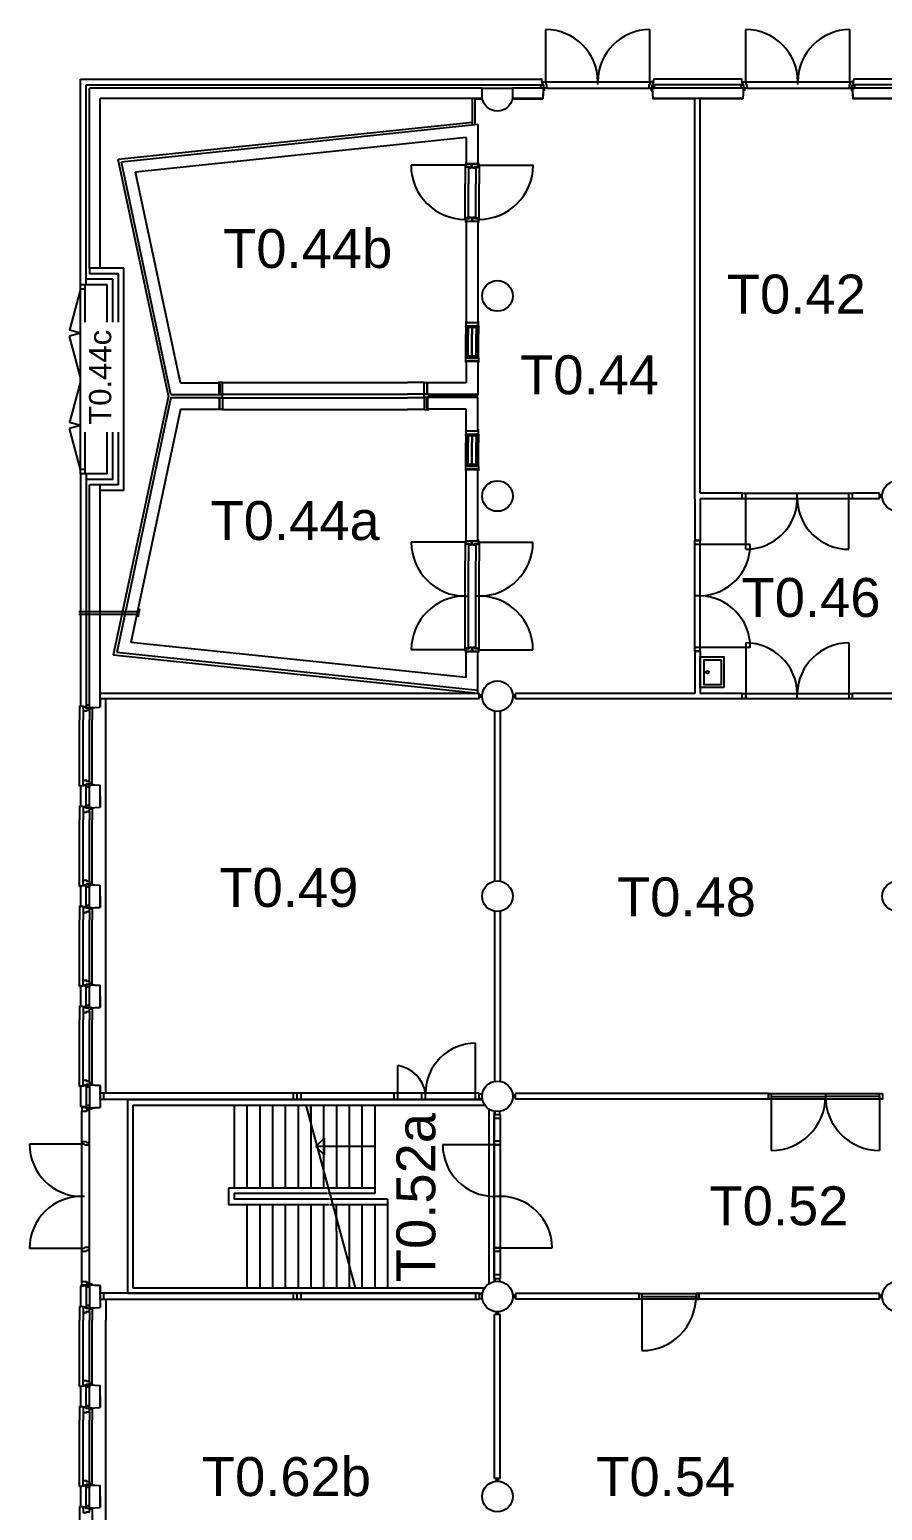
# Model space of a CAD drawing. Header units: millimetres. Extents: x 37323 to 141989, y 29562 to 82217.
# Drawn here: x 38506 to 53850, y 55190 to 81831 of the extents above; entities that cross this region are included whole.
import ezdxf
from ezdxf.enums import TextEntityAlignment as Align

# ---------------------------------------------------------------- set-up
doc = ezdxf.new("R2010")
doc.units = ezdxf.units.MM
doc.layers.get('0').update_dxf_attribs({"linetype": 'CONTINUOUS'})
for name, color, linetype in [('AL2100_BUITENWANDEN', 3, 'CONTINUOUS'), ('AL2200_BINNENWANDEN', 2, 'CONTINUOUS'), ('AL2400_TRAPPEN', 1, 'CONTINUOUS'), ('AL2800_DRAAGCONSTRUCTIE', 3, 'CONTINUOUS'), ('AL3100_BUITENWANDOPENING', 1, 'CONTINUOUS'), ('AL3200_BINNENWANDOPENING', 1, 'CONTINUOUS'), ('AL4600_RUIMTENUMMERS', 2, 'CONTINUOUS'), ('AL4900_AFWERKING', 1, 'CONTINUOUS'), ('AL7400_SANITAIR', 1, 'CONTINUOUS')]:
    doc.layers.add(name, color=color, linetype=linetype)
doc.styles.add('Arial', font='arial.ttf')

# ---------------------------------------------------------------- blocks, each defined once
blk = doc.blocks.new('48C')
at = {"layer": 'AL2100_BUITENWANDEN'}
for p, q in [((2, -95), (60, -95)), ((2, -165), (60, -165))]:
    blk.add_line(p, q, dxfattribs=at)
at = {"layer": 'AL3200_BINNENWANDOPENING'}
for p, q in [((60, 115), (360, 115)), ((0, -105), (48, -105)), ((0, -155), (48, -155)), ((2, -97), (2, -103)), ((2, -97), (48, -97)), ((2, -103), (48, -103)), ((2, -163), (2, -157)), ((2, -157), (48, -157)), ((2, -163), (48, -163)), ((48, -97), (48, -103)), ((48, -105), (48, -110)), ((48, -110), (50, -110)), ((48, -150), (50, -150)), ((48, -155), (48, -150)), ((48, -163), (48, -157)), ((50, -97), (50, -103)), ((50, -97), (60, -97)), ((50, -103), (55, -103)), ((50, -105), (55, -105)), ((50, -105), (50, -110)), ((50, -155), (50, -150)), ((50, -155), (55, -155)), ((50, -157), (55, -157)), ((50, -163), (50, -157)), ((50, -163), (60, -163)), ((55, -103), (55, -105)), ((55, -157), (55, -155)), ((60, -95), (360, -95)), ((60, -165), (360, -165)), ((60, -375), (360, -375))]:
    blk.add_line(p, q, dxfattribs=at)
for points in [[(0, 85), (10, 85), (10, -75), (0, -75), (0, -95), (60, -95), (60, 115), (-15, 115), (-15, 105), (0, 105)], [(0, -345), (10, -345), (10, -185), (0, -185), (0, -165), (60, -165), (60, -375), (-15, -375), (-15, -365), (0, -365)]]:
    blk.add_lwpolyline(points, close=True, dxfattribs=at)
for points in [[(60, -100), (50.5, -100)], [(60, -108.7), (50.5, -107)], [(60, -151.3), (50.5, -153)], [(60, -160), (50.5, -160)], [(60, -95), (60, -165)]]:
    blk.add_lwpolyline(points, dxfattribs=at)
blk = doc.blocks.new('*X23')
for p, q in [((2632.7, 17306), (2635.6, 17311)), ((2638.5, 17306), (2635.6, 17311)), ((2638.5, 17306), (2641.4, 17311)), ((2644.3, 17306), (2641.4, 17311)), ((2644.3, 17306), (2647.2, 17311)), ((2650, 17306), (2647.2, 17311)), ((2650, 17306), (2652.9, 17311)), ((2655.8, 17306), (2652.9, 17311)), ((2655.8, 17306), (2658.7, 17311)), ((2661.6, 17306), (2658.7, 17311)), ((2661.6, 17306), (2664.5, 17311)), ((2667.4, 17306), (2664.5, 17311)), ((2667.4, 17306), (2670.3, 17311)), ((2673.1, 17306), (2670.3, 17311)), ((2673.1, 17306), (2676, 17311)), ((2678.9, 17306), (2676, 17311)), ((2678.9, 17306), (2681.8, 17311)), ((2684.7, 17306), (2681.8, 17311)), ((2684.7, 17306), (2687.6, 17311)), ((2690.5, 17306), (2687.6, 17311)), ((2690.5, 17306), (2693.4, 17311)), ((2696.2, 17306), (2693.4, 17311)), ((2696.2, 17306), (2699.1, 17311)), ((2702, 17306), (2699.1, 17311)), ((2702, 17306), (2704.9, 17311)), ((2707.8, 17306), (2704.9, 17311)), ((2707.8, 17306), (2710.7, 17311)), ((2713.6, 17306), (2710.7, 17311)), ((2713.6, 17306), (2716.4, 17311)), ((2719.3, 17306), (2716.4, 17311)), ((2719.3, 17306), (2722.2, 17311)), ((2723.4, 17308.9), (2722.2, 17311))]:
    blk.add_line(p, q)
blk = doc.blocks.new('48B')
at = {"layer": 'AL3200_BINNENWANDOPENING'}
for p, q in [((60, 115), (210, 115)), ((63, 84), (210, 84)), ((63, 84), (63, 72)), ((63, 72), (210, 72)), ((63, 7), (210, 7)), ((63, 7), (63, -1)), ((60, -115), (210, -115)), ((63, -1), (210, -1)), ((63, -74), (210, -74)), ((63, -84), (63, -74)), ((63, -84), (210, -84))]:
    blk.add_line(p, q, dxfattribs=at)
for points in [[(0, -85), (10, -85), (10, 85), (0, 85), (0, 105), (-15, 105), (-15, 115), (60, 115), (60, -115), (-15, -115), (-15, -105), (0, -105)], [(65, 104.5), (65, 94.5), (60, 94.5), (60, 87), (85, 87), (85, 112), (60, 112), (60, 104.5)], [(65, 33), (65, 23), (60, 23), (60, 10), (85, 10), (85, 69), (60, 69), (60, 56), (65, 56), (65, 46), (60, 46), (60, 33)], [(85, 10), (90, 10), (90, 69), (85, 69)], [(65, -45), (65, -55), (60, -55), (60, -71), (85, -71), (85, -4), (60, -4), (60, -19.5), (65, -19.5), (65, -29.5), (60, -29.5), (60, -45)], [(65, -104.5), (65, -94.5), (60, -94.5), (60, -87), (85, -87), (85, -112), (60, -112), (60, -104.5)], [(85, -71), (90, -71), (90, -4), (85, -4)]]:
    blk.add_lwpolyline(points, close=True, dxfattribs=at)
blk = doc.blocks.new('48A')
at = {"layer": 'AL3200_BINNENWANDOPENING'}
for points in [[(-15, 105), (-15, 115), (50, 115), (50, 50), (75, 50)], [(75, 10), (0, 10)], [(35, 125), (360, 125)], [(60, 60), (60, 125)], [(60, 65), (360, 65)], [(75, 60), (75, 10)], [(75, -50), (50, -50), (50, -115), (-15, -115), (-15, -105)], [(75, -10), (0, -10)], [(35, -125), (360, -125)], [(60, -60), (60, -125)], [(60, -65), (360, -65)], [(75, -10), (75, -60)]]:
    blk.add_lwpolyline(points, dxfattribs=at)
for centre in [(25, 125), (25, -125)]:
    blk.add_circle(centre, 7.5, dxfattribs=at)
blk = doc.blocks.new('AH74WT55')
for points in [[(-275, -424), (-275, 0), (275, 0), (275, -424)], [(225, -374), (-225, -374), (-225, -72), (225, -72)]]:
    blk.add_lwpolyline(points, close=True)
blk.add_circle((2, -130), 24.3)
blk = doc.blocks.new('deur_dubbel')
for points in [[(30634.5, 48985), (30634.5, 48885), (30584.5, 48885), (30584.5, 48985)], [(32634.5, 48985), (32634.5, 48885), (32584.5, 48885), (32584.5, 48985)]]:
    blk.add_lwpolyline(points, close=True)
at = {"flags": 128}
for points in [[(30634.5, 48935), (30634.5, 47960)], [(30634.5, 48935), (31609.5, 48935)], [(31609.5, 48985), (31609.5, 48935)], [(32584.5, 48935), (31609.5, 48935)], [(32584.5, 48935), (32584.5, 47960)]]:
    blk.add_lwpolyline(points, dxfattribs=at)
for centre, start, end in [((30634.5, 48935), 270, 0), ((32584.5, 48935), 180, 270)]:
    blk.add_arc(centre, 975, start, end)

msp = doc.modelspace()

# ---------------------------------------------------------------- linework, layer by layer
at = {"layer": 'AL2100_BUITENWANDEN'}
for p, q in [((39423, 80939), (47718, 80939)), ((39423, 77239), (39423, 80939)), ((39523, 80839), (47732, 80839)), ((39523, 77239), (39523, 80839)), ((46652, 80779), (39583, 80779)), ((39583, 77539), (39583, 80779)), ((47749, 80779), (47193, 80779)), ((47732, 80839), (47723, 80935)), ((47749, 80779), (47739, 80589)), ((47752, 80779), (47742, 80586)), ((49707, 80779), (49717, 80586)), ((51349, 80779), (49710, 80779)), ((49710, 80779), (49720, 80589)), ((49727, 80839), (49737, 80935)), ((51332, 80839), (49727, 80839)), ((51318, 80939), (49742, 80939)), ((51332, 80839), (51323, 80935)), ((51349, 80779), (51339, 80589)), ((51352, 80779), (51342, 80586)), ((53307, 80779), (53317, 80586)), ((53310, 80779), (53320, 80589)), ((54263, 80779), (53310, 80779)), ((53327, 80839), (53337, 80935)), ((54323, 80839), (53327, 80839)), ((54423, 80939), (53342, 80939)), ((46652, 80589), (39773, 80589)), ((39773, 77539), (39773, 80589)), ((46523, 80586), (46653, 80586)), ((47739, 80589), (47193, 80589)), ((47193, 80586), (47742, 80586)), ((50473, 80586), (49717, 80586)), ((51339, 80589), (49720, 80589)), ((51342, 80586), (50573, 80586)), ((54070, 80586), (53317, 80586)), ((54073, 80589), (53320, 80589)), ((40203, 77539), (39583, 77539)), ((39583, 77539), (39583, 77439)), ((40203, 73539), (40203, 77539)), ((40003, 77339), (39523, 77339)), ((40103, 77439), (39583, 77439)), ((40003, 73739), (40003, 77339)), ((40103, 73639), (40103, 77439)), ((39523, 77239), (39423, 77239)), ((39903, 77239), (39523, 77239)), ((39903, 73839), (39903, 77239)), ((39423, 73839), (39423, 69664)), ((39903, 73839), (39423, 73839)), ((39523, 73839), (39523, 69649)), ((40003, 73739), (39523, 73739)), ((39583, 69632), (39583, 73639)), ((40103, 73639), (39583, 73639)), ((39773, 69642), (39773, 73639)), ((40203, 73539), (39773, 73539)), ((39401, 69661), (39401, 69414)), ((39528, 69649), (39401, 69661)), ((39527, 69646), (39401, 69658)), ((39523, 69649), (39427, 69659)), ((39583, 69632), (39773, 69642)), ((39583, 69629), (39776, 69639)), ((39776, 69789), (39776, 69639)), ((39401, 68217), (39401, 68464)), ((39527, 68233), (39401, 68220)), ((39528, 68230), (39401, 68217)), ((39583, 68249), (39776, 68239)), ((39583, 68246), (39773, 68236)), ((39583, 67832), (39583, 68246)), ((39773, 67842), (39773, 68236)), ((39776, 68039), (39776, 68239)), ((39776, 68039), (39776, 67839)), ((39401, 67861), (39401, 67614)), ((39528, 67849), (39401, 67861)), ((39527, 67846), (39401, 67858)), ((39583, 67832), (39773, 67842)), ((39583, 67829), (39776, 67839)), ((39401, 66417), (39401, 66664)), ((39527, 66433), (39401, 66420)), ((39528, 66430), (39401, 66417)), ((39583, 66449), (39776, 66439)), ((39583, 66446), (39773, 66436)), ((39583, 66032), (39583, 66446)), ((39773, 66042), (39773, 66436)), ((39776, 66239), (39776, 66439)), ((39776, 66239), (39776, 66039)), ((39401, 66061), (39401, 65814)), ((39528, 66049), (39401, 66061)), ((39527, 66046), (39401, 66058)), ((39583, 66032), (39773, 66042)), ((39583, 66029), (39776, 66039)), ((39401, 64617), (39401, 64864)), ((39527, 64633), (39401, 64620)), ((39528, 64630), (39401, 64617)), ((39583, 64649), (39776, 64639)), ((39583, 64646), (39773, 64636)), ((39583, 64232), (39583, 64646)), ((39773, 64242), (39773, 64636)), ((39776, 64439), (39776, 64639)), ((39401, 64261), (39401, 64014)), ((39528, 64249), (39401, 64261)), ((39527, 64246), (39401, 64258)), ((39583, 64232), (39773, 64242)), ((39583, 64229), (39776, 64239)), ((39776, 64439), (39776, 64239)), ((39423, 62814), (39423, 62464)), ((39523, 62829), (39427, 62819)), ((39523, 62829), (39523, 62449)), ((39583, 62846), (39773, 62836)), ((39583, 62846), (39583, 62432)), ((39773, 62836), (39773, 62442)), ((39523, 62449), (39427, 62459)), ((39583, 62432), (39773, 62442)), ((39583, 62429), (39776, 62439)), ((39776, 62582), (39776, 62439)), ((39423, 59214), (39423, 58864)), ((39523, 59229), (39427, 59219)), ((39523, 59229), (39523, 58849)), ((39583, 59249), (39776, 59239)), ((39583, 59246), (39773, 59236)), ((39583, 59246), (39583, 58832)), ((39773, 59236), (39773, 58842)), ((39776, 59096), (39776, 59239)), ((39776, 58982), (39776, 58839)), ((39876, 58982), (39876, 58614)), ((39401, 58861), (39401, 58614)), ((39528, 58849), (39401, 58861)), ((39527, 58846), (39401, 58858)), ((39523, 58849), (39427, 58859)), ((39583, 58832), (39773, 58842)), ((39583, 58829), (39776, 58839)), ((39401, 57417), (39401, 57664)), ((39527, 57433), (39401, 57420)), ((39528, 57430), (39401, 57417)), ((39583, 57449), (39776, 57439)), ((39583, 57446), (39773, 57436)), ((39583, 57032), (39583, 57446)), ((39773, 57042), (39773, 57436)), ((39776, 57239), (39776, 57439)), ((39401, 57061), (39401, 56814)), ((39528, 57049), (39401, 57061)), ((39527, 57046), (39401, 57058)), ((39583, 57032), (39773, 57042)), ((39583, 57029), (39776, 57039)), ((39776, 57239), (39776, 57039)), ((39401, 55617), (39401, 55864)), ((39527, 55633), (39401, 55620)), ((39528, 55630), (39401, 55617)), ((39583, 55649), (39776, 55639)), ((39583, 55646), (39773, 55636)), ((39583, 55232), (39583, 55646)), ((39773, 55242), (39773, 55636)), ((39776, 55439), (39776, 55639)), ((39776, 55439), (39776, 55239)), ((39401, 55261), (39401, 55014)), ((39528, 55249), (39401, 55261)), ((39527, 55246), (39401, 55258)), ((39583, 55232), (39773, 55242)), ((39583, 55229), (39776, 55239))]:
    msp.add_line(p, q, dxfattribs=at)
msp.add_lwpolyline([(47193, 80589, -0.83205), (46652, 80589), (46652, 80779), (47193, 80779)], format="xyb", close=True, dxfattribs=at)
for points in [[(39423, 67864, 0.385314), (39427, 67859), (39523, 67849), (39523, 68229), (39427, 68219, 0.385314), (39423, 68214), (39423, 67864)], [(39423, 66064, 0.385314), (39427, 66059), (39523, 66049), (39523, 66429), (39427, 66419, 0.385314), (39423, 66414), (39423, 66064)], [(39423, 64264, 0.385314), (39427, 64259), (39523, 64249), (39523, 64629), (39427, 64619, 0.385314), (39423, 64614), (39423, 64264)], [(39423, 57064, 0.385314), (39427, 57059), (39523, 57049), (39523, 57429), (39427, 57419, 0.385314), (39423, 57414), (39423, 57064)], [(39423, 55264, 0.385314), (39427, 55259), (39523, 55249), (39523, 55629), (39427, 55619, 0.385314), (39423, 55614), (39423, 55264)]]:
    msp.add_lwpolyline(points, format="xyb", dxfattribs=at)
for points in [[(39876, 67614), (39876, 68039), (39876, 68464)], [(39876, 65814), (39876, 66239), (39876, 66664)], [(39876, 64014), (39876, 64439), (39876, 64864)], [(39876, 56814), (39876, 57239), (39876, 57664)], [(39876, 55014), (39876, 55439), (39876, 55864)]]:
    msp.add_lwpolyline(points, dxfattribs=at)
for centre in [(46923, 77039), (46923, 73439), (54123, 73439), (46923, 69839), (46923, 66239), (54123, 66239), (46923, 62639), (46923, 59039), (54123, 59039), (46923, 55439)]:
    msp.add_circle(centre, 275, dxfattribs=at)
for centre, start, end in [((47718, 80934), 5.7106, 90), ((49742, 80934), 90, 174.2894), ((51318, 80934), 5.7106, 90.0102), ((53342, 80934), 90, 174.2894), ((39428, 69664), 180, 264.2894), ((39428, 62814), 95.7106, 180), ((39428, 62464), 180, 264.2894), ((39428, 59214), 95.7106, 180), ((39428, 58864), 180, 264.2894)]:
    msp.add_arc(centre, 5, start, end, dxfattribs=at)
at = {"layer": 'AL2200_BINNENWANDEN'}
for p, q in [((46473, 80111), (46473, 80589)), ((46523, 80116), (46523, 80589)), ((50473, 73389), (50473, 80589)), ((50573, 73489), (50573, 80589)), ((46473, 80161), (40099, 79491)), ((46573, 80121), (40160, 79447)), ((46573, 80121), (46573, 79416)), ((46363, 79888), (40414, 79263)), ((46363, 79888), (46363, 79416)), ((41003, 75239), (40099, 79491)), ((41049, 75264), (40160, 79447)), ((46573, 79416), (46363, 79416)), ((41219, 75474), (40414, 79263)), ((46363, 78382), (46573, 78382)), ((46363, 78382), (46363, 76564)), ((46573, 78382), (46573, 76564)), ((46363, 76564), (46573, 76564)), ((46363, 75864), (46573, 75864)), ((46363, 75864), (46363, 75474)), ((46573, 75864), (46573, 75264)), ((41219, 75474), (41916, 75474)), ((41916, 75264), (41916, 75474)), ((45666, 75264), (45666, 75474)), ((46363, 75474), (45666, 75474)), ((41003, 75239), (40012, 70578)), ((41049, 75214), (40073, 70622)), ((41049, 75264), (41916, 75264)), ((41049, 75214), (41916, 75214)), ((41916, 75214), (41916, 75004)), ((46573, 75264), (45666, 75264)), ((45666, 75214), (45666, 75004)), ((46573, 75214), (45666, 75214)), ((46573, 74614), (46573, 75214)), ((41219, 75004), (40327, 70807)), ((41219, 75004), (41916, 75004)), ((46363, 75004), (45666, 75004)), ((46363, 74614), (46363, 75004)), ((46363, 74614), (46573, 74614)), ((46363, 73914), (46573, 73914)), ((46363, 72634), (46363, 73914)), ((46573, 72634), (46573, 73914)), ((50473, 73389), (50473, 72637)), ((51325, 73489), (50573, 73489)), ((50573, 73389), (50573, 72637)), ((51325, 73389), (50573, 73389)), ((51325, 73389), (51325, 73489)), ((51392, 73382), (51392, 73489)), ((53798, 73489), (53314, 73489)), ((53314, 73389), (53314, 73489)), ((53798, 73389), (53314, 73389)), ((53798, 73389), (53798, 73489)), ((53848, 73457), (53798, 73457)), ((53848, 73421), (53798, 73421)), ((46363, 72634), (46573, 72634)), ((50473, 72637), (50573, 72637)), ((40485, 71407), (40453, 71257)), ((40474, 71357), (39393, 71357)), ((40464, 71307), (39393, 71307)), ((46573, 69939), (40073, 70622)), ((46363, 70172), (40327, 70807)), ((46573, 70645), (46363, 70645)), ((46363, 70172), (46363, 70645)), ((46573, 69939), (46573, 70645)), ((50473, 70648), (50473, 69889)), ((50473, 70648), (50573, 70648)), ((50573, 70648), (50573, 69889)), ((46573, 69889), (40012, 70578)), ((46598, 69889), (39773, 69889)), ((39773, 69789), (39773, 69889)), ((46573, 69889), (46573, 69939)), ((46598, 69789), (46598, 69889)), ((46648, 69857), (46598, 69857)), ((46648, 69821), (46598, 69821)), ((47248, 69857), (47197, 69857)), ((47248, 69821), (47197, 69821)), ((50473, 69889), (47248, 69889)), ((47248, 69789), (47248, 69889)), ((51325, 69889), (50573, 69889)), ((51325, 69789), (51325, 69889)), ((54173, 69889), (53314, 69889)), ((53314, 69789), (53314, 69889)), ((46598, 69789), (39773, 69789)), ((46873, 69569), (46873, 66509)), ((46973, 69569), (46973, 66509)), ((51325, 69789), (47248, 69789)), ((54073, 69789), (53314, 69789)), ((46873, 65969), (46873, 62909)), ((46973, 65969), (46973, 62909)), ((47248, 62657), (47197, 62657)), ((47248, 62621), (47197, 62621)), ((47248, 62589), (47248, 62689)), ((51800, 62689), (47248, 62689)), ((51800, 62689), (51800, 62589)), ((51800, 62589), (47248, 62589)), ((47248, 59057), (47197, 59057)), ((47248, 59057), (47197, 59057)), ((47248, 59021), (47197, 59021)), ((47248, 59021), (47197, 59021)), ((47248, 59089), (47248, 58989)), ((47248, 59089), (47248, 58989)), ((49473, 59089), (47248, 59089)), ((49473, 58989), (47248, 58989)), ((49473, 59089), (49473, 58989)), ((53798, 59089), (50548, 59089)), ((53798, 59089), (50548, 59089)), ((50548, 59089), (50548, 58989)), ((53798, 58989), (50548, 58989)), ((53798, 58989), (50548, 58989)), ((53798, 58989), (53798, 59089)), ((53798, 58989), (53798, 59089)), ((53848, 59057), (53798, 59057)), ((53848, 59057), (53798, 59057)), ((53848, 59021), (53798, 59021)), ((53848, 59021), (53798, 59021)), ((46873, 55764), (46873, 58714)), ((46973, 58714), (46873, 58714)), ((46905, 58714), (46905, 58765)), ((46941, 58714), (46941, 58765)), ((46973, 55764), (46973, 58714)), ((46973, 55764), (46873, 55764)), ((46905, 55713), (46905, 55764)), ((46941, 55713), (46941, 55764))]:
    msp.add_line(p, q, dxfattribs=at)
at = {"layer": 'AL2400_TRAPPEN'}
for p, q in [((40266, 62582), (46654, 62582)), ((40266, 62582), (40266, 59096)), ((40366, 62482), (46697, 62482)), ((40366, 62482), (40366, 59196)), ((42186, 62482), (42186, 60989)), ((42416, 62482), (42416, 60989)), ((42646, 62482), (42646, 60989)), ((42876, 62482), (42876, 60989)), ((43106, 62482), (43106, 60989)), ((43336, 62482), (43336, 60989)), ((43479, 62482), (44363, 59196)), ((43566, 62482), (43566, 60989)), ((43566, 62157), (43566, 62482)), ((43796, 62482), (43796, 61136)), ((44026, 62482), (44026, 60989)), ((44256, 62482), (44256, 60989)), ((44486, 62482), (44486, 60989)), ((44716, 62482), (44716, 60889)), ((46766, 62413), (46766, 59265)), ((46866, 62370), (46866, 59308)), ((43658, 61739), (43808, 61889)), ((43808, 61889), (43808, 61589)), ((43658, 61739), (43808, 61589)), ((44716, 61739), (43658, 61739)), ((43796, 61136), (43796, 60989)), ((43862, 60989), (42086, 60989)), ((42086, 60989), (42086, 60689)), ((43862, 60889), (42186, 60889)), ((42186, 60889), (42186, 60789)), ((43902, 60789), (42186, 60789)), ((44716, 60989), (43875, 60989)), ((44716, 60889), (43875, 60889)), ((44946, 60789), (43916, 60789)), ((44946, 60789), (44946, 59196)), ((43902, 60689), (42086, 60689)), ((42416, 60689), (42416, 59196)), ((42646, 60689), (42646, 59196)), ((42876, 60689), (42876, 59196)), ((43106, 60689), (43106, 59196)), ((43336, 60689), (43336, 59196)), ((43566, 60689), (43566, 59196)), ((43796, 60689), (43796, 59196)), ((44946, 60689), (43916, 60689)), ((44026, 60215), (44026, 60689)), ((44256, 60689), (44256, 59196)), ((44486, 60689), (44486, 59196)), ((44716, 60689), (44716, 59196)), ((44026, 60215), (44026, 59196)), ((44256, 59582), (44256, 59196)), ((40366, 59196), (46697, 59196)), ((40266, 59096), (46654, 59096))]:
    msp.add_line(p, q, dxfattribs=at)
at = {"layer": 'AL2800_DRAAGCONSTRUCTIE'}
for p, q in [((39423, 77159), (39225, 76422)), ((39423, 73839), (39423, 77239)), ((39503, 77239), (39423, 77239)), ((39503, 77159), (39423, 77159)), ((39503, 73839), (39503, 77239)), ((39423, 76369), (39225, 76422)), ((39423, 76369), (39225, 76316)), ((39423, 75579), (39225, 76316)), ((39503, 76369), (39423, 76369)), ((39423, 75499), (39225, 74762)), ((39503, 75579), (39423, 75579)), ((39503, 75499), (39423, 75499)), ((39423, 74709), (39225, 74762)), ((39423, 74709), (39225, 74656)), ((39423, 73919), (39225, 74656)), ((39503, 74709), (39423, 74709)), ((39503, 73919), (39423, 73919)), ((39503, 73839), (39423, 73839))]:
    msp.add_line(p, q, dxfattribs=at)
at = {"layer": 'AL3100_BUITENWANDOPENING'}
for p, q in [((47792, 80893), (47792, 81831)), ((49667, 80893), (49667, 81831)), ((51392, 80893), (51392, 81831)), ((53267, 80893), (53267, 81831)), ((47742, 80893), (47792, 80893)), ((47742, 80838), (47742, 80893)), ((47757, 80838), (47742, 80838)), ((47750, 80729), (47752, 80775)), ((47767, 80729), (47750, 80729)), ((47752, 80775), (47762, 80775)), ((47757, 80779), (47757, 80838)), ((47809, 80779), (47757, 80779)), ((47762, 80775), (47762, 80779)), ((47762, 80779), (47767, 80779)), ((47767, 80779), (47767, 80729)), ((47792, 80893), (49667, 80893)), ((47792, 80893), (47792, 80842)), ((47809, 80842), (47792, 80842)), ((47809, 80842), (47809, 80779)), ((47809, 80779), (49650, 80779)), ((48730, 80842), (48730, 80893)), ((49650, 80842), (49650, 80779)), ((49667, 80842), (49650, 80842)), ((49650, 80779), (49702, 80779)), ((49667, 80893), (49667, 80842)), ((49717, 80893), (49667, 80893)), ((49692, 80779), (49692, 80729)), ((49697, 80779), (49692, 80779)), ((49692, 80729), (49710, 80729)), ((49697, 80775), (49697, 80779)), ((49707, 80775), (49697, 80775)), ((49702, 80779), (49702, 80838)), ((49702, 80838), (49717, 80838)), ((49710, 80729), (49707, 80775)), ((49717, 80838), (49717, 80893)), ((51342, 80893), (51392, 80893)), ((51342, 80838), (51342, 80893)), ((51357, 80838), (51342, 80838)), ((51350, 80729), (51352, 80775)), ((51367, 80729), (51350, 80729)), ((51352, 80775), (51362, 80775)), ((51357, 80779), (51357, 80838)), ((51409, 80779), (51357, 80779)), ((51362, 80779), (51367, 80779)), ((51362, 80775), (51362, 80779)), ((51367, 80779), (51367, 80729)), ((51392, 80893), (53267, 80893)), ((51392, 80893), (51392, 80842)), ((51409, 80842), (51392, 80842)), ((51409, 80842), (51409, 80779)), ((51409, 80779), (53250, 80779)), ((52330, 80842), (52330, 80893)), ((53267, 80842), (53250, 80842)), ((53250, 80842), (53250, 80779)), ((53250, 80779), (53302, 80779)), ((53267, 80893), (53267, 80842)), ((53317, 80893), (53267, 80893)), ((53297, 80779), (53292, 80779)), ((53292, 80779), (53292, 80729)), ((53292, 80729), (53310, 80729)), ((53297, 80775), (53297, 80779)), ((53307, 80775), (53297, 80775)), ((53302, 80838), (53317, 80838)), ((53302, 80779), (53302, 80838)), ((53310, 80729), (53307, 80775)), ((53317, 80838), (53317, 80893)), ((39469, 69572), (39469, 69414)), ((39587, 69619), (39583, 69619)), ((39583, 69619), (39583, 69614)), ((39583, 69614), (39633, 69614)), ((39583, 69589), (39583, 69414)), ((39633, 69632), (39587, 69629)), ((39587, 69629), (39587, 69619)), ((39633, 69614), (39633, 69632)), ((39633, 69614), (39633, 69413)), ((39876, 68464), (39876, 69789)), ((39401, 68464), (39401, 69414)), ((39469, 68464), (39469, 69414)), ((39583, 68464), (39583, 69414)), ((39633, 68464), (39633, 69414)), ((39469, 68329), (39469, 68464)), ((39583, 68312), (39583, 68464)), ((39583, 68264), (39633, 68264)), ((39583, 68259), (39583, 68264)), ((39587, 68259), (39583, 68259)), ((39587, 68249), (39587, 68259)), ((39633, 68246), (39587, 68249)), ((39633, 68264), (39633, 68465)), ((39633, 68264), (39633, 68246)), ((39583, 67819), (39583, 67814)), ((39587, 67819), (39583, 67819)), ((39583, 67814), (39633, 67814)), ((39583, 67766), (39583, 67614)), ((39633, 67832), (39587, 67829)), ((39587, 67829), (39587, 67819)), ((39633, 67814), (39633, 67832)), ((39633, 67814), (39633, 67613)), ((39401, 66664), (39401, 67614)), ((39469, 66664), (39469, 67614)), ((39583, 66664), (39583, 67614)), ((39633, 66664), (39633, 67614)), ((39876, 66664), (39876, 67614)), ((39469, 66529), (39469, 66664)), ((39583, 66512), (39583, 66664)), ((39633, 66464), (39633, 66665)), ((39583, 66464), (39633, 66464)), ((39583, 66459), (39583, 66464)), ((39587, 66459), (39583, 66459)), ((39587, 66449), (39587, 66459)), ((39633, 66446), (39587, 66449)), ((39633, 66464), (39633, 66446)), ((39401, 64864), (39401, 65814)), ((39469, 64864), (39469, 65814)), ((39583, 66019), (39583, 66014)), ((39587, 66019), (39583, 66019)), ((39583, 66014), (39633, 66014)), ((39583, 65966), (39583, 65814)), ((39583, 64864), (39583, 65814)), ((39633, 66032), (39587, 66029)), ((39587, 66029), (39587, 66019)), ((39633, 66014), (39633, 66032)), ((39633, 66014), (39633, 65813)), ((39633, 64864), (39633, 65814)), ((39876, 64864), (39876, 65814)), ((39469, 64729), (39469, 64864)), ((39583, 64712), (39583, 64864)), ((39633, 64664), (39633, 64865)), ((39583, 64664), (39633, 64664)), ((39583, 64659), (39583, 64664)), ((39587, 64659), (39583, 64659)), ((39587, 64649), (39587, 64659)), ((39633, 64646), (39587, 64649)), ((39633, 64664), (39633, 64646)), ((39583, 64219), (39583, 64214)), ((39587, 64219), (39583, 64219)), ((39583, 64214), (39633, 64214)), ((39633, 64232), (39587, 64229)), ((39587, 64229), (39587, 64219)), ((39633, 64214), (39633, 64232)), ((39633, 64214), (39633, 64013)), ((39401, 63064), (39401, 64014)), ((39469, 63064), (39469, 64014)), ((39583, 64166), (39583, 64014)), ((39583, 63064), (39583, 64014)), ((39633, 63064), (39633, 64014)), ((39876, 63064), (39876, 64014)), ((39401, 62817), (39401, 63064)), ((39469, 62929), (39469, 63064)), ((39583, 62912), (39583, 63064)), ((39633, 62864), (39633, 63065)), ((39876, 62696), (39876, 63064)), ((39527, 62833), (39401, 62820)), ((39528, 62830), (39401, 62817)), ((39583, 62864), (39633, 62864)), ((39583, 62859), (39583, 62864)), ((39587, 62859), (39583, 62859)), ((39583, 62849), (39776, 62839)), ((39587, 62849), (39587, 62859)), ((39633, 62846), (39587, 62849)), ((39633, 62864), (39633, 62846)), ((39776, 62696), (39776, 62839)), ((39444, 59306), (39444, 62372)), ((39587, 62419), (39583, 62419)), ((39583, 62419), (39583, 62414)), ((39583, 62414), (39633, 62414)), ((39583, 59289), (39583, 62389)), ((39633, 62432), (39587, 62429)), ((39587, 62429), (39587, 62419)), ((39633, 62414), (39633, 62432)), ((39444, 61827), (39532, 61827)), ((39532, 61810), (39583, 61810)), ((39444, 61777), (38506, 61777)), ((39495, 61777), (39444, 61777)), ((39583, 61760), (39495, 61760)), ((39495, 60839), (39444, 60839)), ((39444, 59902), (38506, 59902)), ((39495, 59902), (39444, 59902)), ((39444, 59852), (39532, 59852)), ((39583, 59919), (39495, 59919)), ((39532, 59869), (39583, 59869)), ((39583, 59264), (39633, 59264)), ((39583, 59259), (39583, 59264)), ((39587, 59259), (39583, 59259)), ((39587, 59249), (39587, 59259)), ((39633, 59246), (39587, 59249)), ((39633, 59264), (39633, 59246)), ((39401, 57664), (39401, 58614)), ((39469, 58749), (39469, 58614)), ((39469, 57664), (39469, 58614)), ((39587, 58819), (39583, 58819)), ((39583, 58819), (39583, 58814)), ((39583, 58814), (39633, 58814)), ((39583, 58766), (39583, 58614)), ((39583, 57664), (39583, 58614)), ((39633, 58832), (39587, 58829)), ((39587, 58829), (39587, 58819)), ((39633, 58814), (39633, 58832)), ((39633, 58814), (39633, 58613)), ((39633, 57664), (39633, 58614)), ((39876, 57664), (39876, 58614)), ((39469, 57529), (39469, 57664)), ((39583, 57512), (39583, 57664)), ((39633, 57464), (39633, 57665)), ((39583, 57459), (39583, 57464)), ((39583, 57464), (39633, 57464)), ((39587, 57459), (39583, 57459)), ((39587, 57449), (39587, 57459)), ((39633, 57446), (39587, 57449)), ((39633, 57464), (39633, 57446)), ((39587, 57019), (39583, 57019)), ((39583, 57019), (39583, 57014)), ((39583, 57014), (39633, 57014)), ((39633, 57032), (39587, 57029)), ((39587, 57029), (39587, 57019)), ((39633, 57014), (39633, 57032)), ((39633, 57014), (39633, 56813)), ((39401, 55864), (39401, 56814)), ((39469, 55864), (39469, 56814)), ((39583, 56966), (39583, 56814)), ((39583, 55864), (39583, 56814)), ((39633, 55864), (39633, 56814)), ((39876, 55864), (39876, 56814)), ((39469, 55729), (39469, 55864)), ((39583, 55712), (39583, 55864)), ((39633, 55664), (39633, 55865)), ((39583, 55659), (39583, 55664)), ((39583, 55664), (39633, 55664)), ((39587, 55659), (39583, 55659)), ((39587, 55649), (39587, 55659)), ((39633, 55646), (39587, 55649)), ((39633, 55664), (39633, 55646)), ((39587, 55219), (39583, 55219)), ((39583, 55219), (39583, 55214)), ((39583, 55214), (39633, 55214)), ((39633, 55232), (39587, 55229)), ((39587, 55229), (39587, 55219)), ((39633, 55214), (39633, 55232)), ((39633, 55214), (39633, 55013))]:
    msp.add_line(p, q, dxfattribs=at)
for points in [[(47752, 80779), (47707, 80779), (47707, 80834), (47752, 80834)], [(49707, 80779), (49752, 80779), (49752, 80834), (49707, 80834)], [(51352, 80779), (51307, 80779), (51307, 80834), (51352, 80834)], [(53307, 80779), (53352, 80779), (53352, 80834), (53307, 80834)], [(39469, 69639), (39469, 69572), (39532, 69572), (39532, 69589), (39583, 69589), (39583, 69624), (39524, 69624), (39524, 69639)], [(39583, 69629), (39583, 69674), (39528, 69674), (39528, 69629)], [(39469, 68239), (39469, 68329), (39532, 68329), (39532, 68312), (39583, 68312), (39583, 68254), (39524, 68254), (39524, 68239)], [(39583, 68249), (39583, 68204), (39528, 68204), (39528, 68249)], [(39469, 67839), (39469, 67749), (39532, 67749), (39532, 67766), (39583, 67766), (39583, 67824), (39524, 67824), (39524, 67839)], [(39583, 67829), (39583, 67874), (39528, 67874), (39528, 67829)], [(39469, 66439), (39469, 66529), (39532, 66529), (39532, 66512), (39583, 66512), (39583, 66454), (39524, 66454), (39524, 66439)], [(39583, 66449), (39583, 66404), (39528, 66404), (39528, 66449)], [(39583, 66029), (39583, 66074), (39528, 66074), (39528, 66029)], [(39469, 66039), (39469, 65949), (39532, 65949), (39532, 65966), (39583, 65966), (39583, 66024), (39524, 66024), (39524, 66039)], [(39469, 64639), (39469, 64729), (39532, 64729), (39532, 64712), (39583, 64712), (39583, 64654), (39524, 64654), (39524, 64639)], [(39583, 64649), (39583, 64604), (39528, 64604), (39528, 64649)], [(39469, 64239), (39469, 64149), (39532, 64149), (39532, 64166), (39583, 64166), (39583, 64224), (39524, 64224), (39524, 64239)], [(39583, 64229), (39583, 64274), (39528, 64274), (39528, 64229)], [(39469, 62839), (39469, 62929), (39532, 62929), (39532, 62912), (39583, 62912), (39583, 62854), (39524, 62854), (39524, 62839)], [(39528, 62849), (39524, 62849), (39524, 62839), (39528, 62839)], [(39583, 62849), (39583, 62804), (39528, 62804), (39528, 62849)], [(39583, 62849), (39583, 62859), (39587, 62859), (39587, 62849)], [(39444, 62439), (39444, 62372), (39532, 62372), (39532, 62389), (39583, 62389), (39583, 62424), (39524, 62424), (39524, 62439)], [(39583, 62429), (39583, 62474), (39528, 62474), (39528, 62429)], [(39444, 59239), (39444, 59306), (39532, 59306), (39532, 59289), (39583, 59289), (39583, 59254), (39524, 59254), (39524, 59239)], [(39583, 59249), (39583, 59204), (39528, 59204), (39528, 59249)], [(39469, 58839), (39469, 58749), (39532, 58749), (39532, 58766), (39583, 58766), (39583, 58824), (39524, 58824), (39524, 58839)], [(39583, 58829), (39583, 58874), (39528, 58874), (39528, 58829)], [(39469, 57439), (39469, 57529), (39532, 57529), (39532, 57512), (39583, 57512), (39583, 57454), (39524, 57454), (39524, 57439)], [(39583, 57449), (39583, 57404), (39528, 57404), (39528, 57449)], [(39469, 57039), (39469, 56949), (39532, 56949), (39532, 56966), (39583, 56966), (39583, 57024), (39524, 57024), (39524, 57039)], [(39583, 57029), (39583, 57074), (39528, 57074), (39528, 57029)], [(39469, 55639), (39469, 55729), (39532, 55729), (39532, 55712), (39583, 55712), (39583, 55654), (39524, 55654), (39524, 55639)], [(39583, 55649), (39583, 55604), (39528, 55604), (39528, 55649)], [(39469, 55239), (39469, 55149), (39532, 55149), (39532, 55166), (39583, 55166), (39583, 55224), (39524, 55224), (39524, 55239)], [(39583, 55229), (39583, 55274), (39528, 55274), (39528, 55229)]]:
    msp.add_lwpolyline(points, close=True, dxfattribs=at)
for points in [[(39469, 67749), (39469, 67614)], [(39469, 65949), (39469, 65814)], [(39469, 64149), (39469, 64014)], [(39469, 56949), (39469, 56814)]]:
    msp.add_lwpolyline(points, dxfattribs=at)
for centre, start, end in [((47792, 80893), 0, 90), ((49667, 80893), 90, 180), ((51392, 80893), 0, 90), ((53267, 80893), 90, 180), ((39444, 61777), 180, 270), ((39444, 59902), 90, 180)]:
    msp.add_arc(centre, 938, start, end, dxfattribs=at)
at = {"layer": 'AL3200_BINNENWANDOPENING'}
for p, q in [((46335, 79391), (45369, 79391)), ((46363, 79416), (46573, 79416)), ((46600, 79391), (47567, 79391)), ((46343, 78742), (46343, 79056)), ((46403, 78742), (46403, 79056)), ((46533, 78742), (46533, 79056)), ((46593, 78742), (46593, 79056)), ((46363, 78382), (46573, 78382)), ((46353, 76074), (46353, 76354)), ((46384, 76074), (46384, 76354)), ((46396, 76074), (46396, 76354)), ((46461, 76074), (46461, 76354)), ((46469, 76074), (46469, 76354)), ((46542, 76074), (46542, 76354)), ((46552, 76074), (46552, 76354)), ((46583, 76074), (46583, 76354)), ((42276, 75484), (45306, 75484)), ((42276, 75274), (45306, 75274)), ((42276, 75204), (45306, 75204)), ((42276, 74994), (45306, 74994)), ((46353, 74124), (46353, 74404)), ((46384, 74124), (46384, 74404)), ((46396, 74124), (46396, 74404)), ((46461, 74124), (46461, 74404)), ((46469, 74124), (46469, 74404)), ((46542, 74124), (46542, 74404)), ((46552, 74124), (46552, 74404)), ((46583, 74124), (46583, 74404)), ((51325, 73389), (51325, 73489)), ((51325, 73489), (53314, 73489)), ((53314, 73389), (51325, 73389)), ((51392, 72482), (51392, 73489)), ((52319, 73382), (52319, 73489)), ((53247, 72482), (53247, 73489)), ((53314, 73389), (53314, 73489)), ((46335, 72609), (45373, 72609)), ((46363, 72634), (46573, 72634)), ((46600, 72609), (47562, 72609)), ((50573, 72637), (50473, 72637)), ((50473, 70648), (50473, 72637)), ((51473, 72570), (50473, 72570)), ((50573, 70648), (50573, 72637)), ((46343, 71005), (46343, 72274)), ((46403, 71005), (46403, 72274)), ((46533, 71005), (46533, 72274)), ((46593, 71005), (46593, 72274)), ((46343, 71639), (46403, 71639)), ((46593, 71639), (46533, 71639)), ((50573, 71643), (50473, 71643)), ((46335, 70670), (45373, 70670)), ((46363, 70645), (46573, 70645)), ((46600, 70670), (47562, 70670)), ((51473, 70715), (50473, 70715)), ((50573, 70715), (50473, 70715)), ((50573, 70648), (50473, 70648)), ((51392, 70796), (51392, 69789)), ((53247, 70796), (53247, 69789)), ((51325, 69789), (51325, 69889)), ((51325, 69889), (53314, 69889)), ((51392, 69789), (51392, 69889)), ((52319, 69789), (52319, 69889)), ((53314, 69789), (53314, 69889)), ((53314, 69789), (51325, 69789)), ((46531, 62696), (46531, 63596)), ((45131, 62696), (45131, 63196)), ((46598, 62696), (39773, 62696)), ((39773, 62582), (39773, 62696)), ((39840, 62582), (39840, 62696)), ((43256, 62582), (43256, 62696)), ((43323, 62582), (43323, 62696)), ((43390, 62582), (43390, 62696)), ((45064, 62582), (45064, 62696)), ((45131, 62582), (45131, 62696)), ((45631, 62696), (45131, 62696)), ((45564, 62582), (45564, 62696)), ((45631, 62582), (45631, 62696)), ((46531, 62582), (46531, 62696)), ((46598, 62582), (46598, 62696)), ((46651, 62681), (46598, 62681)), ((51850, 62689), (53800, 62689)), ((46598, 62582), (39773, 62582)), ((46651, 62597), (46598, 62597)), ((46881, 62314), (46881, 62367)), ((46965, 62314), (46965, 62367)), ((53800, 62589), (51850, 62589)), ((46866, 59364), (46866, 62314)), ((46866, 62314), (46980, 62314)), ((46866, 62247), (46980, 62247)), ((46980, 59364), (46980, 62314)), ((46980, 61834), (46866, 61834)), ((46980, 61767), (45938, 61767)), ((46980, 61767), (46866, 61767)), ((46866, 61767), (46980, 61767)), ((46980, 60839), (46866, 60839)), ((46866, 59912), (47907, 59912)), ((46980, 59912), (46866, 59912)), ((46980, 59845), (46866, 59845)), ((46866, 59431), (46980, 59431)), ((46866, 59364), (46980, 59364)), ((46881, 59311), (46881, 59364)), ((46965, 59311), (46965, 59364)), ((46598, 59096), (39773, 59096)), ((39773, 58982), (39773, 59096)), ((46598, 58982), (39773, 58982)), ((39840, 58982), (39840, 59096)), ((43256, 58982), (43256, 59096)), ((43323, 58982), (43323, 59096)), ((43390, 58982), (43390, 59096)), ((46531, 59096), (46531, 58982)), ((46598, 59096), (46598, 58982)), ((46651, 59081), (46598, 59081)), ((46651, 58997), (46598, 58997)), ((49523, 59089), (50498, 59089)), ((50498, 58989), (49523, 58989))]:
    msp.add_line(p, q, dxfattribs=at)
for points in [[(46343, 78417), (46343, 78742)], [(46403, 78442), (46403, 78742)], [(46533, 78442), (46533, 78742)], [(46593, 78417), (46593, 78742)], [(46408, 78442), (46343, 78442)], [(46363, 78367), (46353, 78367), (46353, 78432), (46418, 78432), (46418, 78457)], [(46408, 78457), (46458, 78457)], [(46458, 78457), (46458, 78382)], [(46478, 78457), (46528, 78457)], [(46478, 78457), (46478, 78382)], [(46518, 78457), (46518, 78432), (46583, 78432), (46583, 78367), (46573, 78367)], [(46528, 78442), (46593, 78442)]]:
    msp.add_lwpolyline(points, dxfattribs=at)
for points in [[(39528, 68249), (39524, 68249), (39524, 68239), (39528, 68239)], [(39583, 68249), (39583, 68259), (39587, 68259), (39587, 68249)], [(39528, 67829), (39524, 67829), (39524, 67839), (39528, 67839)], [(39583, 67829), (39583, 67819), (39587, 67819), (39587, 67829)], [(39528, 66449), (39524, 66449), (39524, 66439), (39528, 66439)], [(39583, 66449), (39583, 66459), (39587, 66459), (39587, 66449)], [(39528, 66029), (39524, 66029), (39524, 66039), (39528, 66039)], [(39583, 66029), (39583, 66019), (39587, 66019), (39587, 66029)], [(39528, 64649), (39524, 64649), (39524, 64639), (39528, 64639)], [(39583, 64649), (39583, 64659), (39587, 64659), (39587, 64649)], [(39528, 64229), (39524, 64229), (39524, 64239), (39528, 64239)], [(39583, 64229), (39583, 64219), (39587, 64219), (39587, 64229)], [(49523, 59089), (49523, 58989), (49473, 58989), (49473, 59089)], [(50498, 59089), (50498, 58989), (50548, 58989), (50548, 59089)], [(39528, 57449), (39524, 57449), (39524, 57439), (39528, 57439)], [(39583, 57449), (39583, 57459), (39587, 57459), (39587, 57449)], [(39528, 57029), (39524, 57029), (39524, 57039), (39528, 57039)], [(39583, 57029), (39583, 57019), (39587, 57019), (39587, 57029)], [(39528, 55649), (39524, 55649), (39524, 55639), (39528, 55639)], [(39583, 55649), (39583, 55659), (39587, 55659), (39587, 55649)], [(39528, 55229), (39524, 55229), (39524, 55239), (39528, 55239)], [(39583, 55229), (39583, 55219), (39587, 55219), (39587, 55229)]]:
    msp.add_lwpolyline(points, close=True, dxfattribs=at)
at = {"layer": 'AL3200_BINNENWANDOPENING', "flags": 128}
for points in [[(49523, 59039), (50498, 59039)], [(49523, 59039), (49523, 58064)]]:
    msp.add_lwpolyline(points, dxfattribs=at)
at = {"layer": 'AL3200_BINNENWANDOPENING'}
for centre, radius, start, end in [((46343, 79391), 974, 180, 270), ((46593, 79391), 974, 270, 0), ((51396, 73406), 924, 269.7534, 358.5224), ((53243, 73406), 924, 181.4776, 270.2466), ((46343, 72609), 970, 180, 270), ((46593, 72609), 970, 270, 0), ((50549, 72566), 924, 271.4776, 0.2466), ((46343, 70670), 970, 90, 180), ((46593, 70670), 970, 0, 90), ((50549, 70719), 924, 359.7534, 88.5224), ((51390, 69866), 930, 1.4067, 89.8737), ((53249, 69866), 930, 90.1263, 178.5933), ((46531, 62696), 900, 90, 180), ((45023, 62589), 617, 10.0365, 79.9635), ((46866, 61767), 927, 180, 270), ((46980, 59912), 927, 0, 90), ((49523, 59039), 975, 270, 0)]:
    msp.add_arc(centre, radius, start, end, dxfattribs=at)

# ---------------------------------------------------------------- block references
at = {"xscale": -1, "rotation": 90}
msp.add_blockref('48A', (46468, 79416), dxfattribs=at)
at = {"layer": 'AL3200_BINNENWANDOPENING', "xscale": -1}
for name, p, rotation in [('48B', (46468, 76564), 90), ('48C', (41916, 75109), 180), ('48B', (46468, 74614), 90), ('48A', (46468, 72634), 90)]:
    msp.add_blockref(name, p, dxfattribs=dict(at, rotation=rotation))
at = {"layer": 'AL3200_BINNENWANDOPENING'}
for name, p, rotation in [('48B', (46468, 75864), 90), ('48C', (45666, 75109), 180), ('48B', (46468, 73914), 90), ('48A', (46468, 70645), 90)]:
    msp.add_blockref(name, p, dxfattribs=dict(at, rotation=rotation))
msp.add_blockref('deur_dubbel', (21216, 13704), dxfattribs=at)
at = {"layer": 'AL4900_AFWERKING', "xscale": 10, "yscale": 10, "zscale": 10, "rotation": 180}
msp.add_blockref('*X23', (72900, 248324), dxfattribs=at)
at = {"layer": 'AL7400_SANITAIR', "rotation": 90}
msp.add_blockref('AH74WT55', (50573, 70269), dxfattribs=at)

# ---------------------------------------------------------------- texts
at = {"layer": 'AL4600_RUIMTENUMMERS', "style": 'Arial'}
for s, p in [('T0.44b', (41988, 77332)), ('T0.42', (51052, 76513)), ('T0.44', (47332, 75060)), ('T0.44a', (41762, 72438)), ('T0.46', (51316, 71054)), ('T0.49', (41921, 65836)), ('T0.48', (49075, 65668)), ('T0.52', (50739, 60110)), ('T0.62b', (41605, 55238)), ('T0.54', (48702, 55238))]:
    msp.add_text(s, height=700, dxfattribs=at).set_placement(p, align=Align.BOTTOM_LEFT)
msp.add_text('T0.52a', height=700, rotation=90, dxfattribs=at).set_placement((46016, 59296), align=Align.BOTTOM_LEFT)

# ---------------------------------------------------------------- next in the draw order: wipeouts: each hides what was drawn before it
msp.add_wipeout([(40123, 74594), (40123, 76564), (39435, 76564), (39435, 74594)]).dxf.layer = 'AL4600_RUIMTENUMMERS'

# ---------------------------------------------------------------- next in the draw order: texts
msp.add_text('T0.44c', height=400, rotation=90, dxfattribs=at).set_placement((40095, 74721), align=Align.BOTTOM_LEFT)

doc.saveas('drawing.dxf')
